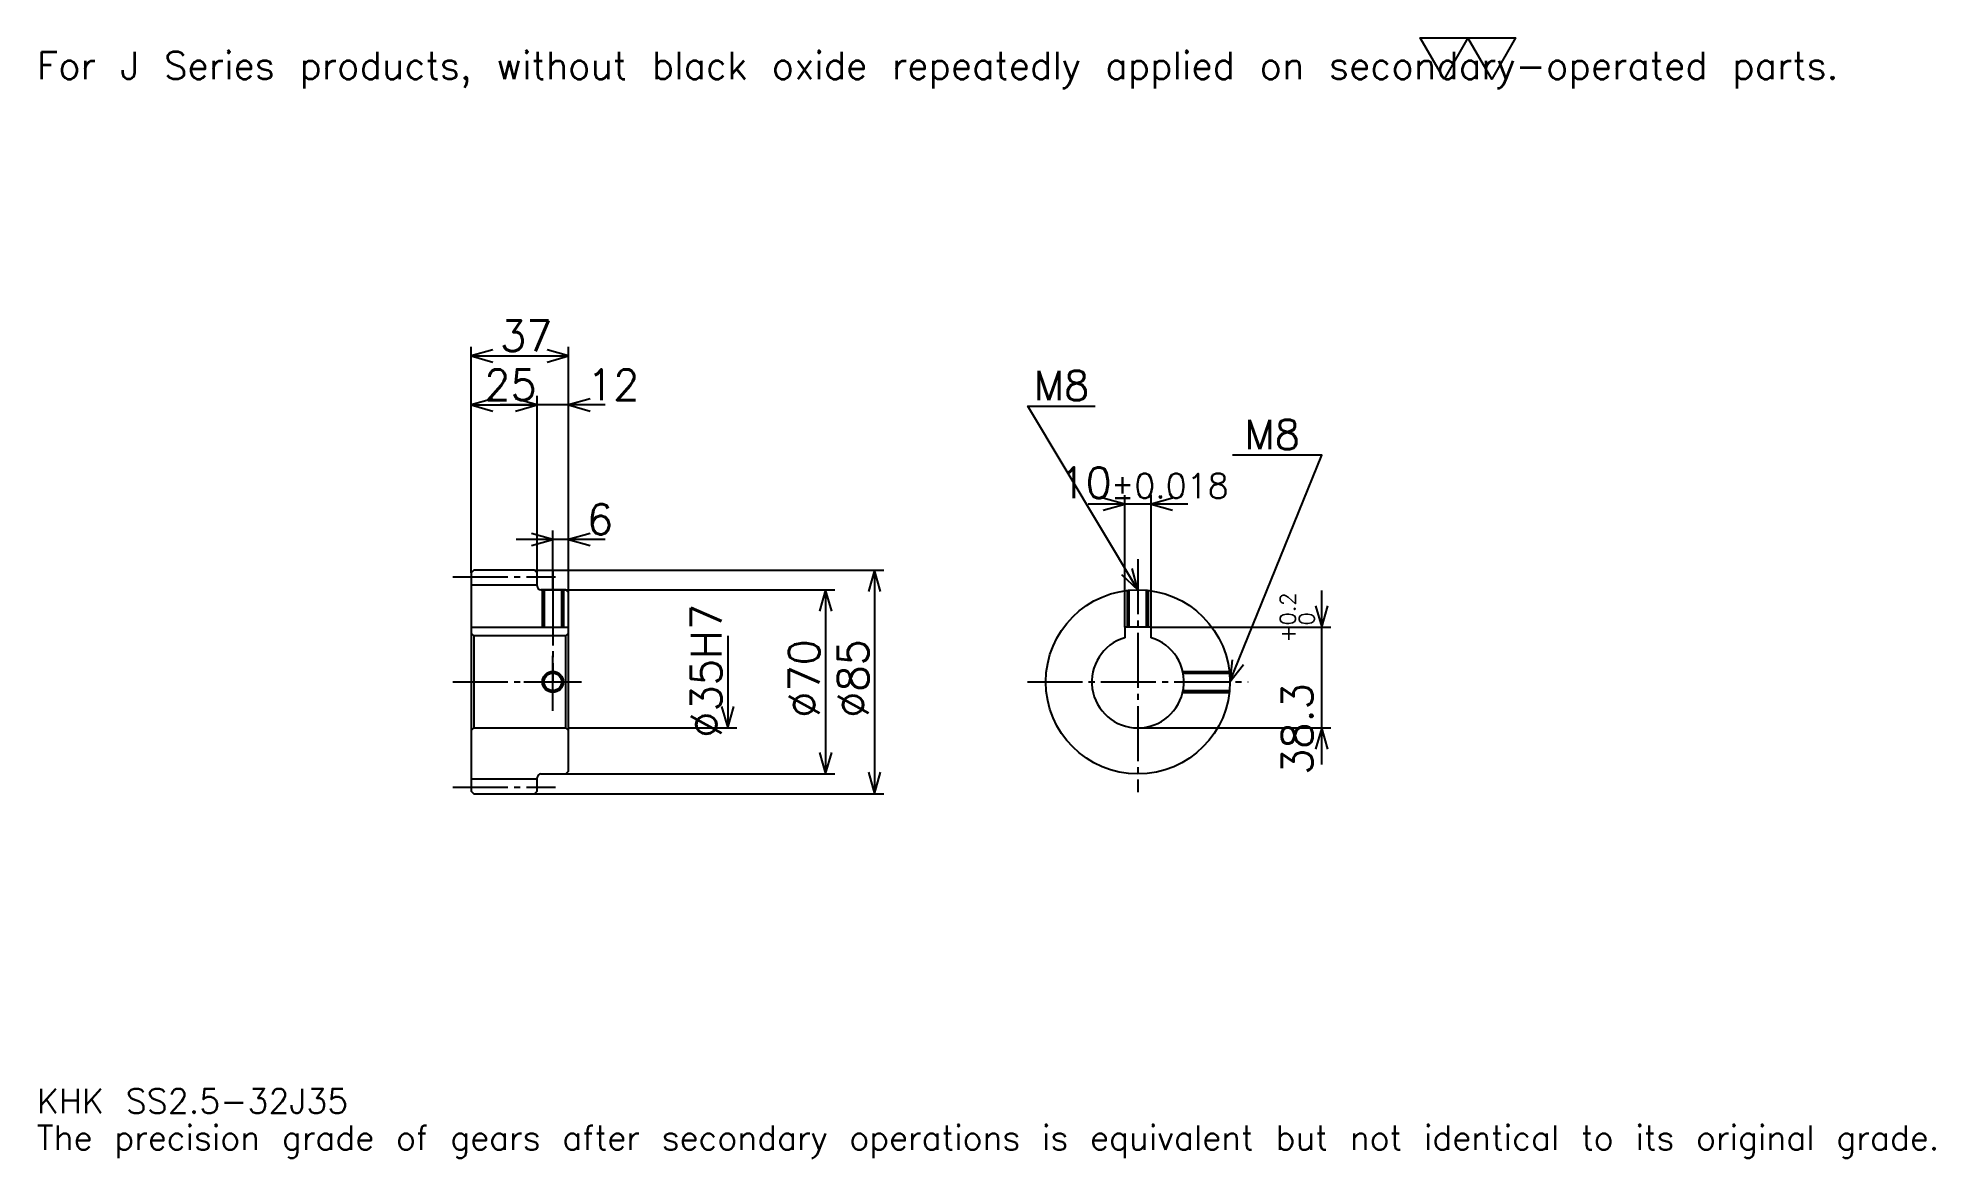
# Model space of a CAD drawing. Extents: x 24 to 745, y 9 to 434.
import ezdxf

# ---------------------------------------------------------------- set-up
doc = ezdxf.new("R2010")
doc.units = 0
doc.linetypes.add('DASHDOT', pattern=[27.913044, 20.934783, -2.326087, 2.326087, -2.326087])
doc.layers.get('0').update_dxf_attribs({"linetype": 'CONTINUOUS'})
doc.layers.add('DASHDOT', color=6, linetype='DASHDOT')
doc.styles.add('KANJI', font='TXT', dxfattribs={"bigfont": 'BIGFONT'})

msp = doc.modelspace()

# ---------------------------------------------------------------- linework, layer by layer
at = {"color": 5}
for p, q in [((188.413055, 232.07608), (188.413055, 316.978241)), ((188.413055, 313.489136), (225.413055, 313.489136)), ((225.413055, 232.07608), (225.413055, 316.978241)), ((213.413055, 232.07608), (213.413055, 298.369568)), ((188.413055, 294.880432), (213.413055, 294.880432)), ((239.369568, 294.880432), (199.456528, 294.880432)), ((436.847839, 210.376083), (436.847839, 260.630432)), ((446.847839, 210.376083), (446.847839, 260.630432)), ((460.804352, 257.141296), (422.891296, 257.141296)), ((219.413055, 232.07608), (219.413055, 247.195648)), ((239.369568, 243.706512), (205.456528, 243.706512)), ((188.413055, 231.07608), (188.413055, 232.07608)), ((212.413055, 232.07608), (225.413055, 232.07608)), ((213.413055, 231.07608), (213.413055, 232.07608)), ((219.413055, 224.57608), (219.413055, 232.07608)), ((219.413055, 224.57608), (219.413055, 232.07608)), ((225.413055, 232.07608), (345.206543, 232.07608)), ((225.413055, 223.57608), (225.413055, 232.07608)), ((341.717407, 232.07608), (341.717407, 147.07608)), ((214.913055, 224.57608), (225.413055, 224.57608)), ((225.413055, 224.57608), (326.597839, 224.57608)), ((323.108704, 224.57608), (323.108704, 154.57608)), ((511.739136, 158.119553), (511.739136, 224.332596)), ((446.847839, 210.376083), (515.228271, 210.376083)), ((285.891296, 207.07608), (285.891296, 172.07608)), ((225.413055, 172.07608), (289.380432, 172.07608)), ((441.847839, 172.07608), (515.228271, 172.07608)), ((214.913055, 154.57608), (225.413055, 154.57608)), ((225.413055, 154.57608), (326.597839, 154.57608)), ((212.413055, 147.07608), (225.413055, 147.07608)), ((225.413055, 147.07608), (345.206543, 147.07608))]:
    msp.add_line(p, q, dxfattribs=at)
at = {"color": 4}
for p, q in [((188.413055, 226.45108), (213.413055, 226.45108)), ((188.413055, 210.376083), (225.413055, 210.376083)), ((189.413055, 207.07608), (189.413055, 172.07608)), ((224.413055, 207.07608), (225.413055, 208.07608)), ((224.413055, 172.07608), (225.413055, 171.07608)), ((188.413055, 152.70108), (213.413055, 152.70108))]:
    msp.add_line(p, q, dxfattribs=at)
at = {"color": 7}
msp.add_lwpolyline([(558.260864, 418.695648), (549.189148, 434.419983), (585.476074, 434.419983), (576.404358, 418.695648), (567.332581, 434.419983), (558.260864, 418.695648)], dxfattribs=at)
at = {"color": 5}
for points in [[(196.554352, 315.815216), (188.413055, 313.489136), (196.554352, 311.163025)], [(217.271759, 311.163025), (225.413055, 313.489136), (217.271759, 315.815216)], [(196.554352, 297.206512), (188.413055, 294.880432), (196.554352, 292.554352)], [(205.271759, 292.554352), (213.413055, 294.880432), (205.271759, 297.206512)], [(205.271759, 292.554352), (213.413055, 294.880432), (205.271759, 297.206512)], [(233.554352, 297.206512), (225.413055, 294.880432), (233.554352, 292.554352)], [(441.847839, 224.57608), (399.978271, 294.358704), (425.565247, 294.358704)], [(476.847839, 189.57608), (511.739136, 275.75), (477.778259, 275.75)], [(428.706543, 254.815216), (436.847839, 257.141296), (428.706543, 259.467377)], [(454.989136, 259.467377), (446.847839, 257.141296), (454.989136, 254.815216)], [(211.271759, 241.380432), (219.413055, 243.706512), (211.271759, 246.032608)], [(233.554352, 246.032608), (225.413055, 243.706512), (233.554352, 241.380432)], [(344.043488, 223.934784), (341.717407, 232.07608), (339.391327, 223.934784)], [(435.664551, 230.360428), (441.847839, 224.57608), (439.653778, 232.753952)], [(325.434784, 216.434784), (323.108704, 224.57608), (320.782623, 216.434784)], [(509.413055, 218.51738), (511.739136, 210.376083), (514.065186, 218.51738)], [(477.747192, 197.99527), (476.847839, 189.57608), (482.059326, 196.249313)], [(283.565216, 180.217377), (285.891296, 172.07608), (288.217407, 180.217377)], [(514.065186, 163.934784), (511.739136, 172.07608), (509.413055, 163.934784)], [(320.782623, 162.717377), (323.108704, 154.57608), (325.434784, 162.717377)], [(339.391327, 155.217377), (341.717407, 147.07608), (344.043488, 155.217377)]]:
    msp.add_lwpolyline(points, dxfattribs=at)
at = {"color": 4}
for points in [[(213.413055, 226.07608), (213.413055, 231.07608), (212.413055, 232.07608), (189.413055, 232.07608), (188.413055, 231.07608), (188.413055, 171.07608)], [(214.913055, 154.57608), (224.413055, 154.57608), (225.413055, 155.57608), (225.413055, 223.57608), (224.413055, 224.57608), (214.913055, 224.57608)], [(215.413055, 224.57608), (215.413055, 210.376083)], [(216.088058, 224.57608), (216.088058, 210.376083)], [(222.738052, 224.57608), (222.738052, 210.376083)], [(223.413055, 224.57608), (223.413055, 210.376083)], [(437.847839, 210.376083), (437.847839, 224.346756)], [(438.522827, 210.376083), (438.522827, 224.417786)], [(445.172852, 210.376083), (445.172852, 224.417786)], [(445.847839, 210.376083), (445.847839, 224.346756)], [(446.847839, 206.346588), (446.847839, 210.376083), (436.847839, 210.376083), (436.847839, 206.346588)], [(188.413055, 171.07608), (189.413055, 172.07608), (224.413055, 172.07608), (224.413055, 207.07608), (189.413055, 207.07608), (188.413055, 208.07608)], [(458.884552, 193.57608), (476.6185, 193.57608)], [(459.029053, 192.901077), (476.689545, 192.901077)], [(458.884552, 185.57608), (476.6185, 185.57608)], [(459.029053, 186.251083), (476.689545, 186.251083)], [(188.413055, 171.07608), (188.413055, 148.07608), (189.413055, 147.07608), (212.413055, 147.07608), (213.413055, 148.07608), (213.413055, 153.07608)]]:
    msp.add_lwpolyline(points, dxfattribs=at)
for centre, radius in [((441.847839, 189.57608), 35), ((219.413055, 189.57608), 3.325)]:
    msp.add_circle(centre, radius, dxfattribs=at)
at = {"color": 7}
msp.add_circle((219.413055, 189.57608), 4, dxfattribs=at)
at = {"color": 4}
for centre, radius, start, end in [((214.913055, 226.07608), 1.5, 180, 270), ((441.847839, 189.57608), 17.5, 106.601549926, 73.398450074), ((214.913055, 153.07608), 1.5, 90, 180)]:
    msp.add_arc(centre, radius, start, end, dxfattribs=at)
at = {"layer": 'DASHDOT', "color": 7}
for p, q in [((441.847839, 236.206512), (441.847839, 147.597824)), ((181.434799, 229.57608), (220.391312, 229.57608)), ((219.413055, 224.57608), (219.413055, 189.57608)), ((181.434799, 189.57608), (232.391312, 189.57608)), ((399.869568, 189.57608), (483.826111, 189.57608)), ((181.434799, 149.57608), (220.391312, 149.57608))]:
    msp.add_line(p, q, dxfattribs=at)
for points in [[(219.413055, 231.554337), (219.413055, 203.397827)], [(219.413055, 178.597824), (219.413055, 200.554337)], [(208.434799, 189.57608), (230.391312, 189.57608)]]:
    msp.add_lwpolyline(points, dxfattribs=at)

# ---------------------------------------------------------------- texts
at = {"color": 7, "style": 'KANJI'}
for s, height, p in [('For J Series products, without black oxide repeatedly applied on secondary-operated parts.', 10.467391, (23.26087, 418.695648)), ('37', 11.630435, (199.353271, 315.349976)), ('25', 11.630435, (193.353271, 296.741302)), ('12', 11.630435, (232.391312, 296.741302)), ('M8', 11.165218, (402.304382, 296.684784)), ('M8', 11.165218, (482.43042, 278.07608)), ('10', 11.630435, (412.025085, 259.467377)), ('%%p0.018', 9.304348, (431.679108, 259.467377)), ('6', 11.630435, (232.391312, 245.567383)), ('KHK SS2.5-32J35', 9.304348, (23.26087, 25.586956)), ('The precision grade of gears after secondary operations is equivalent but not identical to its original grade.', 9.304348, (23.26087, 11.630435))]:
    msp.add_text(s, height=height, dxfattribs=at).set_placement(p)
for s, height, p in [('%%c35H7', 11.630435, (283.565216, 168.35054)), ('0.2', 5.815217, (501.736969, 211.087708)), ('+', 5.815217, (501.736969, 204.574677)), ('0', 5.815217, (508.947845, 211.087708)), ('%%c70', 11.630435, (320.782623, 175.910324)), ('%%c85', 11.630435, (339.391327, 175.910324)), ('38.3', 11.630435, (508.25, 154.233551))]:
    msp.add_text(s, height=height, rotation=90, dxfattribs=at).set_placement(p)

doc.saveas('drawing.dxf')
